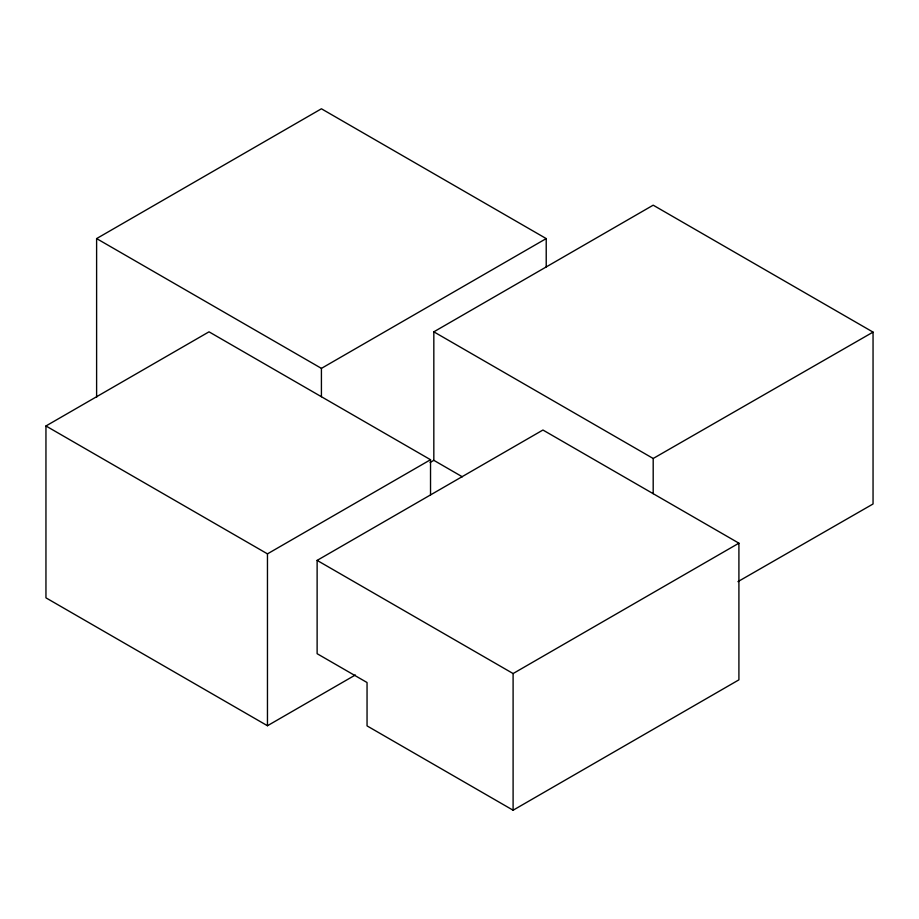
<?xml version="1.0" encoding="UTF-8"?>
<svg xmlns="http://www.w3.org/2000/svg" width="919" height="919" viewBox="0 0 919 919"><rect width="100%" height="100%" fill="white"/><g stroke="black" fill="none" stroke-linecap="round" stroke-linejoin="round"><path stroke-width="1.38" d="M96.61 397.33L96.61 238.584L321.42 108.787L546.219 238.584L546.219 266.935M355.343 674.994L267.463 725.734L45.95 597.844L45.95 425.968L209.015 331.828L430.529 459.718L430.529 494.916M96.61 238.584L321.42 368.37L546.219 238.584M462.337 476.8L433.825 460.327L433.825 331.828L653.191 205.178L873.05 332.115L873.05 503.98L737.946 581.635M45.95 425.968L267.463 553.858L430.529 459.718M430.115 462.464L433.825 460.327M317.124 560.395L542.934 430.023L738.91 543.175L738.91 679.842L513.101 810.213L367.049 725.895L367.049 682.518L317.124 653.696L317.124 560.395L513.101 673.547L738.91 543.175M433.825 331.828L653.191 458.478L873.05 332.115M653.191 458.478L653.191 493.675M513.101 673.547L513.101 810.213M321.42 368.37L321.42 396.721M267.463 553.858L267.463 725.734"/></g></svg>
